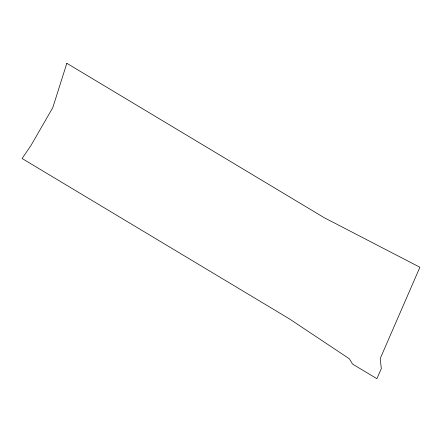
<?xml version="1.0" encoding="UTF-8"?>
<svg xmlns="http://www.w3.org/2000/svg" width="442" height="442" viewBox="0 0 442 442"><rect width="100%" height="100%" fill="white"/><g stroke="black" fill="none" stroke-linecap="round" stroke-linejoin="round"><path stroke-width="0.66" d="M66.841 63.3L52.764 107.699L30.934 145.534L22.1 158.507L289.278 318.793L349.307 358.76L352.589 364.114L376.91 378.7L381.308 368.578L380.236 358.479L419.9 267.255L324.025 217.591L66.841 63.3"/></g></svg>
